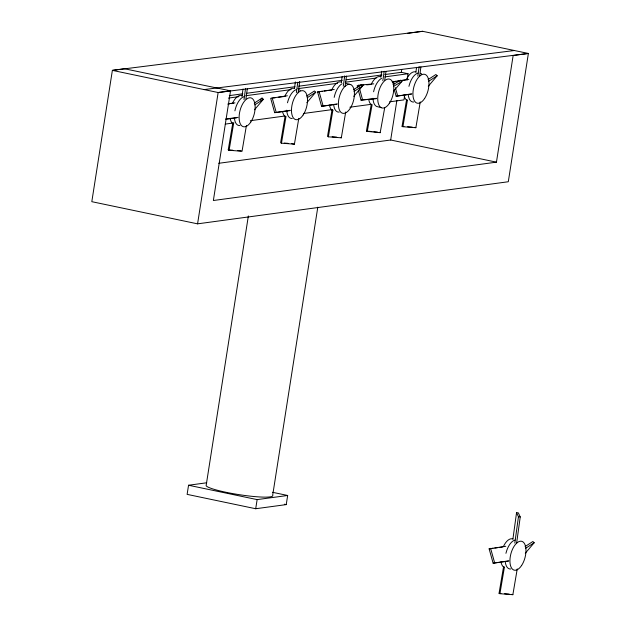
<?xml version="1.0" encoding="UTF-8"?>
<svg xmlns="http://www.w3.org/2000/svg" width="626" height="626" viewBox="0 0 626 626"><rect width="100%" height="100%" fill="white"/><g stroke="black" fill="none" stroke-linecap="round" stroke-linejoin="round"><path stroke-width="0.94" d="M241.972 96.537L243.005 89.017M244.007 99.659L245.556 88.376M245.924 98.892L247.348 88.54M294.47 88.509L295.378 81.92M296.372 92.562L297.796 82.217M298.164 92.734L299.713 81.45M341.381 82.147L342.156 76.505M343.283 86.208L344.707 75.863M345.067 86.38L346.491 76.036M415.922 72.053L416.572 67.35M417.824 76.114L419.123 66.708M419.616 76.278L420.907 66.872M512.921 539.033L516.544 512.686L518.336 512.858L520.237 516.919L516.614 543.258M514.822 543.086L518.453 516.747L516.544 512.686M380.874 76.92L381.719 71.262M382.807 80.731L384.215 71.294M384.732 79.987L385.999 71.489M124.754 68.813L230.54 90.848L213.364 200.508L496.449 162.157L513.148 55.518L528.383 53.453L508.296 181.743L197.573 223.842L91.811 201.682L112.375 70.37L124.77 68.688M197.573 223.842L218.138 92.523L230.54 90.848M206.682 482.787L188.551 485.244L187.119 494.368L255.705 508.735L286.238 504.603L287.67 495.471L272.427 492.279M248.358 215.954L206.118 485.706A33.812 4.179 8.9 0 0 242.34 495.135A33.812 4.179 8.9 0 0 272.686 495.221L317.797 207.167M255.705 508.735L257.137 499.611L287.67 495.471M218.709 163.3L390.679 140.005L396.884 100.395M384.857 74.549L401.282 72.319L401.728 69.47M404.693 95.215L403.966 99.886L389.474 101.85M407.033 80.277L408.058 73.743L401.282 72.319M246.425 125.45L242.043 151.273L229.093 150.263L228.232 149.872L232.778 123.095M229.093 150.263L233.795 122.532M298.798 118.353L294.416 144.176L281.465 143.174L286.004 116.397M332.054 109.644L327.508 136.421L328.368 136.812L341.319 137.822L345.701 111.999M328.368 136.812L332.915 110.043M420.249 101.905L415.867 127.72L402.917 126.718L402.056 126.319L406.595 99.55M402.917 126.718L407.456 99.941M517.248 568.885L512.866 594.7L499.916 593.698L499.055 593.299L503.594 566.522M499.916 593.698L504.454 566.921M384.7 107.789L380.185 132.673L367.282 131.39L366.421 131.014L371.281 104.213M367.282 131.39L372.141 104.589M260.267 100.176L262.051 98.079L263.374 99.307L254.477 109.8M306.85 102.703L315.739 92.218L314.416 90.981L306.63 96.044M353.753 96.349L362.65 85.864L361.327 84.627L353.534 89.69M428.301 86.247L437.191 75.762L435.868 74.533L428.082 79.588M525.3 553.227L534.189 542.742L532.867 541.506L525.081 546.568M393.527 91.2L401.962 81.396L400.648 80.159L393.105 84.627M254.258 103.134L262.051 98.079M254.805 104.871L263.374 99.307M307.17 97.781L315.739 92.218M354.081 91.427L362.65 85.864M428.622 81.325L437.191 75.762M525.621 548.306L534.189 542.742M393.574 86.365L401.962 81.396M287.35 95.77L270.675 98.298L274.673 112.664L289.869 110.638M336.772 104.284L321.576 106.31L317.578 91.944L334.253 89.416M274.673 112.664L290.401 110.27M392.126 81.842L408.801 79.322M321.576 106.31L337.304 103.916M394.372 89.925L396.125 96.216L411.853 93.814M508.32 561.162L493.124 563.189L489.125 548.822L505.8 546.295M493.124 563.189L508.852 560.794M373.745 83.845L358.659 85.23L357.164 85.723L357.649 87.523M358.369 90.222L361.014 100.113L376.649 98.313M407.377 33.366L422.62 31.3L528.383 53.453L218.138 92.523L112.375 70.37L422.62 31.3M229.304 95.621L242.833 93.79M246.691 93.266L295.002 86.717M298.868 86.192L342.344 80.308M346.209 79.784L381.954 74.94M228.357 98.086L238.983 96.647M245.744 95.731L291.153 89.581M297.921 88.665L337.531 83.297M345.262 82.249L376.179 78.062M384.873 76.881L408.058 73.743M225.227 124.097L232.958 123.048M250.345 120.693L285.127 115.982L280.605 142.775L281.465 143.174M303.485 113.494L332.469 109.566M349.864 107.21L371.116 104.331M228.334 103.759L234.977 102.867M393.073 81.716L395.922 81.333M397.823 81.083L400.671 80.699M402.573 80.449L405.421 80.065M273.523 97.914L275.424 97.664M278.273 97.28L284.916 96.396M317.578 91.944L322.327 91.31M324.229 91.052L327.077 90.676M328.979 90.418L331.827 90.042M227.801 104.119L229.703 103.869M231.597 103.619L233.498 103.36M225.681 119.018L238.029 117.367M396.125 96.216L411.321 94.182M226.103 119.253L236.55 117.86M489.125 548.822L492.92 548.313M494.822 548.063L497.67 547.68M499.571 547.429L502.42 547.046M204.107 89.588L514.345 50.518M359.997 85.465L363.769 85.12M366.601 84.854L370.373 84.51M361.014 100.113L376.109 98.72M402.056 126.319L403.903 126.468M407.604 126.749L412.229 127.109M332.132 136.781L336.765 137.141M284.306 143.064L288.007 143.346M291.708 143.636L294.416 144.176M228.232 149.872L232.856 150.232M237.489 150.584L241.182 150.874M499.055 593.299L500.902 593.44M504.603 593.73L509.228 594.09M518.453 516.747L520.237 516.919M366.421 131.014L371.954 131.562M373.792 131.75L377.478 132.117M390.679 140.005L496.449 162.157M284.337 504.204L286.238 504.603M188.551 485.244L257.137 499.611M346.006 83.375L350.771 84.627A14.907 7.316 -75.3 0 1 350.075 108.58A14.907 7.316 -75.3 0 1 338.392 103.329A14.907 7.316 -75.3 0 1 350.771 84.627M381.257 107.672L376.5 106.42A14.922 7.324 -75.3 0 1 372.979 98.235M379.325 132.297L380.185 132.673M415.007 127.328L415.867 127.72M340.466 137.423L341.319 137.822M512.005 594.309L512.866 594.7M393.605 81.349L394.357 84.048M395.35 87.64L397.604 95.723M490.604 548.329L494.603 562.696M319.057 91.451L323.063 105.817M272.154 97.805L276.152 112.171M358.659 85.23L359.136 87.03M359.621 88.829L362.509 99.62M299.103 89.721A14.922 7.324 -75.3 0 1 300.214 90.465M292.279 118.478A14.922 7.324 -75.3 0 1 286.731 110.199M287.483 102.797A14.922 7.324 -75.3 0 1 296.536 89.541M285.346 116.679A14.922 7.324 -75.3 0 1 282.545 111.467M284.885 96.161A14.922 7.324 -75.3 0 1 294.635 88.54M420.555 73.265A14.922 7.324 -75.3 0 1 421.666 74.009M413.731 102.022A14.922 7.324 -75.3 0 1 408.34 95.41M408.935 86.341A14.922 7.324 -75.3 0 1 417.988 73.085M407.37 100.543A14.922 7.324 -75.3 0 1 403.997 95.011M406.337 79.705A14.922 7.324 -75.3 0 1 416.087 72.092M373.597 91.756A14.922 7.324 -75.3 0 1 381.586 78.336M371.461 104.91A14.922 7.324 -75.3 0 1 368.761 99.534M371.281 84.197A14.922 7.324 -75.3 0 1 381.046 76.943M339.182 112.117A14.922 7.324 -75.3 0 1 333.791 105.512M334.174 97.398A14.922 7.324 -75.3 0 1 342.054 83.751M332.821 110.645A14.922 7.324 -75.3 0 1 329.448 105.113M331.788 89.808A14.922 7.324 -75.3 0 1 341.546 82.186M239.907 125.568A14.922 7.324 -75.3 0 1 234.515 118.956M234.899 110.849A14.922 7.324 -75.3 0 1 244.163 96.631M232.974 123.776A14.922 7.324 -75.3 0 1 230.172 118.557M232.512 103.251A14.922 7.324 -75.3 0 1 242.27 95.637M510.73 568.987A14.907 7.316 -75.3 0 1 505.346 562.383M505.941 553.321A14.907 7.316 -75.3 0 1 514.987 540.074M504.368 567.524A14.922 7.324 -75.3 0 1 500.996 561.991M503.335 546.686A14.922 7.324 -75.3 0 1 513.085 539.064M303.164 114.934A14.907 7.316 -75.3 0 0 303.86 90.981A14.907 7.316 -75.3 0 0 291.481 109.683A14.907 7.316 -75.3 0 0 303.164 114.934M424.616 98.478A14.907 7.316 -75.3 0 0 425.312 74.533A14.907 7.316 -75.3 0 0 412.933 93.227A14.907 7.316 -75.3 0 0 424.616 98.478M389.27 103.501A14.907 7.316 -75.3 0 0 390.272 79.385A14.907 7.316 -75.3 0 0 377.752 97.703A14.907 7.316 -75.3 0 0 389.27 103.501M250.799 122.023A14.907 7.316 -75.3 0 0 251.495 98.079A14.907 7.316 -75.3 0 0 239.116 116.78A14.907 7.316 -75.3 0 0 250.799 122.023M521.615 565.458A14.907 7.316 -75.3 0 0 522.311 541.506A14.907 7.316 -75.3 0 0 509.932 560.207A14.907 7.316 -75.3 0 0 521.615 565.458"/></g></svg>
